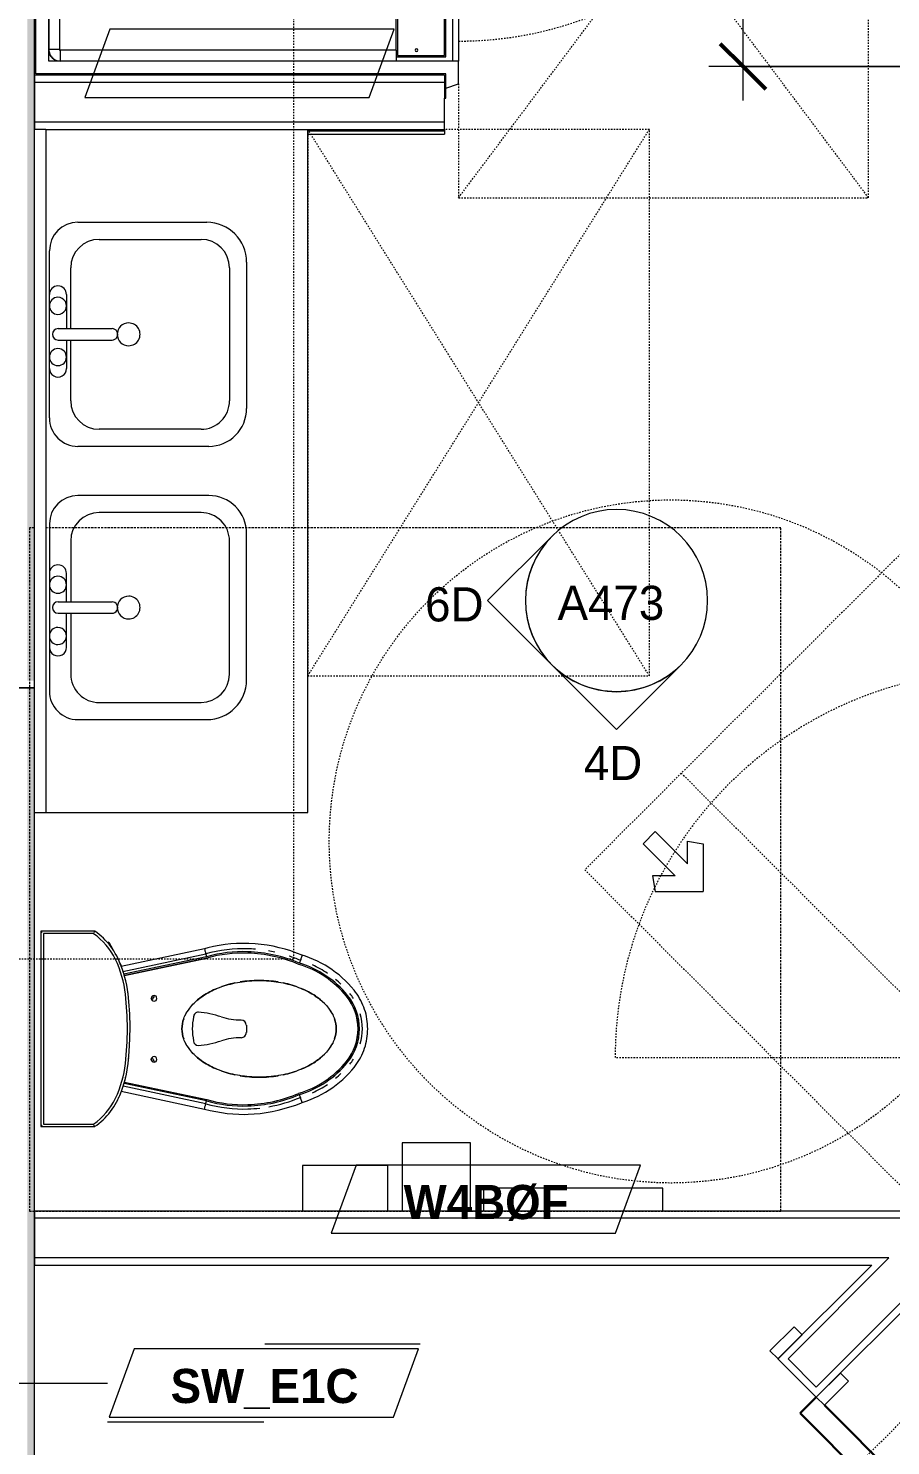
# Model space of a CAD drawing. Header units: inches. Extents: x -4010 to -1814, y 9846 to 12241.
# Drawn here: x -2518.9 to -2443.2, y 11768.5 to 11893 of the extents above; entities that cross this region are included whole.
import ezdxf

# ---------------------------------------------------------------- set-up
doc = ezdxf.new("R2010")
doc.units = ezdxf.units.IN
doc.header["$MEASUREMENT"] = 0
for name, pattern in [('Aligning Line 1_8_', [0.25, 0.125, -0.125]), ('Dash', [0.25, 0.125, -0.125]), ('Hidden', [0.28125, 0.1875, -0.09375])]:
    doc.linetypes.add(name, pattern=pattern)
for name, color, linetype, lineweight in [('0-1', 7, 'Continuous', 5), ('A-ANNO-DIMS', 211, 'Continuous', 9), ('A-ANNO-DIMS-32', 211, 'Continuous', 9), ('A-DOOR-3', 31, 'Continuous', 9), ('A-DOOR-4', 31, 'Continuous', 30), ('A-GENM', 5, 'Continuous', 9), ('A-GENM-HDLN', 13, 'Dash', 9), ('A-WALL', 113, 'Continuous', 18), ('A-WALL-3', 113, 'Continuous', 9), ('A-WALL-IDEN', 211, 'Continuous', 9), ('G-ANNO-SYMB-1', 147, 'Aligning Line 1_8_', 9), ('G-ANNO-SYMB-3', 111, 'Continuous', 9), ('I-WALL-2', 241, 'Continuous', 5), ('I-WALL-3', 7, 'Continuous', 9), ('P-SANR-FIXT', 6, 'Continuous', 9), ('P-SANR-FIXT-3', 6, 'Hidden', 9), ('P-SANR-FIXT-HDLN', 131, 'Dash', 9), ('Q-CASE', 31, 'Continuous', 9), ('Q-SPCQ', 91, 'Continuous', 9)]:
    doc.layers.add(name, color=color, linetype=linetype, lineweight=lineweight)
doc.styles.add('Century Gothic', font='ufonts.com_century-gothic.ttf', dxfattribs={"height": 3})
doc.styles.add('Century Gothic_B_1', font='GOTHICB.TTF', dxfattribs={"height": 3})
doc.dimstyles.new('OD_1__HACK_2', dxfattribs={"dimscale": 12, "dimtxt": 3.132505, "dimasz": 0.333333, "dimexe": 0.25, "dimexo": 0.166667, "dimgap": 0.041667, "dimtad": 1, "dimdec": 4, "dimrnd": 0.0625, "dimzin": 3, "dimdsep": 46, "dimlunit": 4, "dimtxsty": 'Century Gothic', "dimblk1": 'OBLIQUE', "dimblk2": 'OBLIQUE', "dimsah": 1, "dimcen": 0.09, "dimdle": 0.25, "dimazin": 0, "dimtfac": 1, "dimtdec": 4, "dimtix": 1, "dimtmove": 0, "dimatfit": 3, "dimfxl": 1, "dimtvp": 1, "dimtfill": 1, "dimfrac": 2, "dimtolj": 1, "dimtzin": 0, "dimarcsym": 2})

# ---------------------------------------------------------------- blocks, each defined once
blk = doc.blocks.new('CTR - 1st Phase - Common Walls_rvt-1-UNIT PLANS - 1ST FLOOR')
at = {"layer": 'I-WALL-2'}
blk.add_hatch(color=256, dxfattribs=at).paths.add_polyline_path([(-2519, 11725.36), (-2518.37, 11725.36), (-2518.37, 11835.07), (-2519, 11835.07), (-2519, 11726.32)], flags=0)
at = {"layer": 'I-WALL-3'}
for p, q in [((-2518.37, 11835.07), (-2527.25, 11835.07)), ((-2518.37, 11725.36), (-2518.37, 11835.07))]:
    blk.add_line(p, q, dxfattribs=at)
blk = doc.blocks.new('CTR - 1st Phase -Stairs _ Elevators_rvt-1-UNIT PLANS - 1ST FLOOR')
at = {"layer": 'I-WALL-2'}
blk.add_hatch(color=256, dxfattribs=at).paths.add_polyline_path([(-2519, 11835.69), (-2518.37, 11835.69), (-2518.37, 12081.69), (-2519, 12081.69), (-2519, 11836.31)], flags=0)
at = {"layer": 'G-ANNO-SYMB-1'}
for p, q in [((-2495.61, 12126.9), (-2495.61, 11811.24)), ((-2495.61, 11811.24), (-2733.74, 11811.24))]:
    blk.add_line(p, q, dxfattribs=at)
at = {"layer": 'I-WALL-3'}
for p, q in [((-2518.37, 11844.56), (-2518.37, 11888.86)), ((-2518.37, 11835.69), (-2518.37, 11844.56)), ((-2518.37, 11835.06), (-2518.37, 11835.69)), ((-2632.75, 11835.06), (-2518.37, 11835.06))]:
    blk.add_line(p, q, dxfattribs=at)
blk = doc.blocks.new('ADA Clearances - 5ft Circle-3255450-UNIT PLANS - 1ST FLOOR')
at = {"layer": 'A-GENM-HDLN'}
blk.add_circle((0, 0), 30, dxfattribs=at)
blk = doc.blocks.new('Plbg-Toilet Wall Mount FV-UH - TYPE A-3233895-UNIT PLANS - 1ST FLOOR')
at = {"layer": 'P-SANR-FIXT'}
for p, q in [((8.59, -1), (-8.59, -1)), ((-8.59, -1), (-8.59, -5.72)), ((8.59, -1), (-8.59, -1)), ((-8.59, -1), (-8.59, -5.72)), ((8.36, -1.24), (-8.36, -1.24)), ((-8.36, -1.24), (-8.36, -5.65)), ((-8.36, -1.24), (-8.36, -5.65)), ((8.36, -1.24), (-8.36, -1.24)), ((8.36, -5.65), (8.36, -1.24)), ((8.36, -5.65), (8.36, -1.24)), ((8.59, -5.72), (8.59, -1)), ((8.59, -5.72), (8.59, -1)), ((7.6, -6.98), (6.97, -7.32)), ((7.6, -6.98), (7.55, -6.89)), ((-5.48, -8.07), (-7.04, -15.38)), ((-6.58, -15.49), (-5.03, -8.23)), ((-6.33, -15.56), (-4.79, -8.32)), ((-4.68, -8.35), (-6.21, -15.58)), ((-4.68, -8.35), (-6.21, -15.58)), ((6.21, -15.58), (4.68, -8.35)), ((4.68, -8.35), (6.21, -15.58)), ((6.33, -15.56), (4.79, -8.31)), ((5.03, -8.22), (6.58, -15.49)), ((7.04, -15.38), (5.48, -8.07)), ((5.56, -8.04), (5.57, -8.06)), ((5.84, -7.92), (5.57, -8.06)), ((0, -19.06), (-0.31, -19.06)), ((0.31, -19.06), (0, -19.06))]:
    blk.add_line(p, q, dxfattribs=at)
at = {"layer": 'P-SANR-FIXT', "flags": 128}
for points in [[(-8.59, -5.72), (-8.45, -5.92), (-8.3, -6.11), (-8.15, -6.3), (-7.98, -6.48), (-7.81, -6.65), (-7.63, -6.82), (-7.45, -6.98), (-7.26, -7.13), (-7.06, -7.27), (-6.86, -7.41), (-6.65, -7.53), (-6.44, -7.65), (-6.23, -7.76), (-6.2, -7.78)], [(6.2, -7.78), (6.42, -7.67), (6.63, -7.55), (6.84, -7.42), (7.04, -7.29), (7.24, -7.15), (7.43, -7), (7.61, -6.84), (7.79, -6.67), (7.96, -6.5), (8.13, -6.32), (8.28, -6.14), (8.43, -5.95), (8.58, -5.75), (8.59, -5.72)], [(-6.2, -7.78), (-5.84, -7.94), (-5.48, -8.09), (-5.11, -8.22), (-4.74, -8.34), (-4.36, -8.44), (-3.98, -8.53), (-3.59, -8.6), (-3.21, -8.66), (-3.07, -8.67)], [(-3.07, -8.67), (-1.98, -8.77), (-0.89, -8.83), (0.2, -8.85), (1.3, -8.82), (2.39, -8.74), (3.07, -8.67)], [(3.07, -8.67), (3.46, -8.62), (3.85, -8.55), (4.23, -8.47), (4.61, -8.37), (4.99, -8.26), (5.36, -8.13), (5.72, -7.99), (6.08, -7.83), (6.2, -7.78)], [(-7.04, -15.38), (-7.16, -15.87), (-7.27, -16.37), (-7.36, -16.87), (-7.43, -17.38), (-7.47, -17.88), (-7.5, -18.39), (-7.51, -18.9), (-7.5, -19.22)], [(7.5, -19.22), (7.51, -18.71), (7.49, -18.2), (7.46, -17.69), (7.4, -17.19), (7.33, -16.68), (7.23, -16.18), (7.12, -15.69), (7.04, -15.38)], [(-7.5, -19.22), (-7.47, -19.75), (-7.42, -20.28), (-7.35, -20.81), (-7.26, -21.34), (-7.15, -21.86), (-7.01, -22.38), (-6.86, -22.89), (-6.69, -23.4), (-6.49, -23.9), (-6.46, -23.97)], [(6.46, -23.97), (6.66, -23.47), (6.84, -22.97), (6.99, -22.46), (7.13, -21.94), (7.25, -21.42), (7.34, -20.89), (7.41, -20.36), (7.47, -19.83), (7.5, -19.29), (7.5, -19.22)], [(-6.46, -23.97), (-6.34, -24.32), (-6.21, -24.68), (-6.07, -25.02), (-5.91, -25.36), (-5.74, -25.7), (-5.55, -26.02), (-5.35, -26.34), (-5.14, -26.65), (-4.92, -26.95), (-4.68, -27.25), (-4.44, -27.53), (-4.18, -27.8), (-3.91, -28.07), (-3.63, -28.32), (-3.39, -28.52)], [(3.39, -28.52), (3.68, -28.27), (3.96, -28.02), (4.22, -27.76), (4.48, -27.48), (4.73, -27.2), (4.96, -26.9), (5.18, -26.6), (5.39, -26.29), (5.58, -25.97), (5.77, -25.64), (5.94, -25.3), (6.09, -24.96), (6.24, -24.61), (6.37, -24.26), (6.46, -23.97)], [(-3.39, -28.52), (-3.22, -28.65), (-3.05, -28.77), (-2.87, -28.89), (-2.68, -29), (-2.49, -29.11), (-2.3, -29.2), (-2.1, -29.29), (-1.9, -29.37), (-1.7, -29.44), (-1.49, -29.51), (-1.29, -29.56), (-1.08, -29.61), (-0.86, -29.65), (-0.65, -29.68), (-0.44, -29.7), (-0.22, -29.71), (-0.01, -29.72), (0.21, -29.71), (0.43, -29.7), (0.64, -29.68), (0.85, -29.65), (1.07, -29.61), (1.28, -29.57), (1.48, -29.51), (1.69, -29.45), (1.89, -29.37), (2.09, -29.29), (2.29, -29.21), (2.48, -29.11), (2.67, -29.01), (2.86, -28.9), (3.04, -28.78), (3.22, -28.65), (3.39, -28.52), (3.39, -28.52)]]:
    blk.add_lwpolyline(points, dxfattribs=at)
at = {"layer": 'P-SANR-FIXT'}
for centre, radius, start, end in [((-3.58, -2.29), 6.08, 214.3684, 214.8548), ((-3.58, -2.29), 5.84, 215.076, 244.4469), ((-3.58, -2.29), 5.84, 215.076, 244.4469), ((3.58, -2.29), 5.84, 295.5531, 324.924), ((3.58, -2.29), 5.84, 295.5531, 324.924), ((3.58, -2.29), 6.08, 325.143, 325.6316), ((-3.58, -2.29), 6.08, 243.7331, 244.4469), ((-1.97, 1.06), 9.79, 244.4469, 245.7286), ((-1.97, 1.06), 9.56, 244.4469, 263.5531), ((-1.97, 1.06), 9.56, 244.4469, 263.5531), ((-1.97, 1.06), 9.79, 254, 256.4889), ((-1.97, 1.06), 9.79, 262.2714, 263.5531), ((0, 18.53), 27.38, 263.5531, 264.6307), ((0, 18.53), 27.14, 263.5531, 276.4469), ((0, 18.53), 27.14, 263.5531, 276.4469), ((0, 18.53), 27.38, 275.6302, 276.4469), ((1.97, 1.06), 9.56, 276.4469, 295.5531), ((1.97, 1.06), 9.56, 276.4469, 295.5531), ((1.97, 1.06), 9.79, 276.4469, 277.7286), ((1.97, 1.06), 9.79, 286, 288.4889), ((1.97, 1.06), 9.79, 294.2714, 295.5531), ((3.58, -2.29), 6.08, 295.5531, 296.2669), ((-2.68, -10.95), 0.25, 90, 180), ((-2.68, -10.95), 0.25, 180, 270), ((-2.68, -10.95), 0.25, 0, 90), ((-2.68, -10.95), 0.25, 270, 0), ((2.68, -10.95), 0.25, 90, 180), ((2.68, -10.95), 0.25, 180, 270), ((2.68, -10.95), 0.25, 0, 90), ((2.68, -10.95), 0.25, 270, 360), ((-1.05, -14.85), 0.422, 90, 180), ((8.31, -13.82), 9.84, 186, 198), ((0, -19.08), 4.77, 77.2614, 102.7386), ((1.05, -14.85), 0.422, 0, 90), ((-8.31, -13.82), 9.84, 342, 354), ((5.21, -18.81), 12.25, 164.3129, 181.8562), ((5.21, -18.81), 11.99, 164.2737, 181.8562), ((5.21, -18.81), 11.87, 164.2552, 181.8562), ((5.21, -18.81), 11.87, 164.2552, 181.8562), ((-5.21, -18.81), 11.87, 358.1438, 15.7448), ((-5.21, -18.81), 11.87, 358.1438, 15.7448), ((-5.21, -18.81), 11.99, 358.1438, 15.7263), ((-5.21, -18.81), 12.25, 358.1438, 15.6871), ((-6.37, -18.59), 5.59, 0, 18), ((6.37, -18.59), 5.59, 162, 180), ((-0.31, -18.59), 0.466, 180, 270), ((0.31, -18.59), 0.466, 270, 360), ((5.86, -18.78), 12.9, 181.8562, 186.5355), ((5.86, -18.78), 12.64, 181.8562, 202.9795), ((5.86, -18.78), 12.52, 181.8562, 203.0089), ((5.86, -18.78), 12.52, 181.8562, 203.0089), ((-5.86, -18.78), 12.52, 336.9911, 358.1438), ((-5.86, -18.78), 12.52, 336.9911, 358.1438), ((-5.86, -18.78), 12.64, 337.0205, 358.1438), ((-5.86, -18.78), 12.9, 355.2339, 358.1438), ((5.86, -18.78), 12.9, 190.0137, 202.9179), ((-5.86, -18.78), 12.9, 347.6129, 350.1098), ((-5.86, -18.78), 12.9, 337.0821, 341.7614), ((2.52, -21.22), 8.66, 196.7656, 230.983), ((2.52, -21.22), 8.54, 196.7225, 230.983), ((2.52, -21.22), 8.54, 196.7225, 230.983), ((2.52, -21.22), 8.91, 204.1079, 213.919), ((-2.52, -21.22), 8.54, 309.017, 343.2775), ((-2.52, -21.22), 8.54, 309.017, 343.2775), ((-2.52, -21.22), 8.66, 309.017, 343.2344), ((-2.52, -21.22), 8.91, 326.081, 335.8921), ((2.52, -21.22), 8.91, 219.607, 223.6406), ((-2.52, -21.22), 8.91, 316.3594, 320.393), ((0, -24.33), 4.92, 230.983, 237.1189), ((0, -24.33), 4.66, 230.983, 309.017), ((0.02, -24.31), 4.57, 230.983, 269.8068), ((0, -24.33), 4.54, 230.983, 309.017), ((-0.02, -24.31), 4.57, 270.1932, 309.017), ((0, -24.33), 4.92, 302.8811, 309.017), ((0, -24.33), 4.92, 254.3932, 285.6068)]:
    blk.add_arc(centre, radius, start, end, dxfattribs=at)
for points, knots in [([(-8.59, -1), (-8.59, -1), (-8.59, -1), (-8.58, -1.01), (-8.58, -1.02), (-8.57, -1.02), (-8.56, -1.03), (-8.56, -1.04), (-8.55, -1.05), (-8.54, -1.06), (-8.53, -1.07), (-8.52, -1.08), (-8.5, -1.09), (-8.48, -1.11), (-8.47, -1.12)], [0, 0, 0, 0, 0.166667, 0.25, 0.333333, 0.416667, 0.458333, 0.5, 0.583333, 0.666667, 0.708333, 0.75, 0.833333, 1, 1, 1, 1]), ([(8.47, -1.12), (8.48, -1.11), (8.5, -1.09), (8.52, -1.07), (8.53, -1.06), (8.54, -1.05), (8.55, -1.05), (8.56, -1.04), (8.56, -1.03), (8.57, -1.02), (8.58, -1.02), (8.58, -1.01), (8.59, -1), (8.59, -1), (8.59, -1)], [-1, -1, -1, -1, -0.833333, -0.75, -0.666667, -0.625, -0.583333, -0.5, -0.458333, -0.416667, -0.333333, -0.25, -0.166667, 0, 0, 0, 0]), ([(-8.59, -5.72), (-8.59, -5.72), (-8.59, -5.72), (-8.57, -5.72), (-8.55, -5.71), (-8.53, -5.71), (-8.52, -5.7), (-8.5, -5.7), (-8.49, -5.69), (-8.47, -5.69)], [0, 0, 0, 0, 0.285714, 0.428571, 0.571429, 0.678571, 0.732143, 0.785714, 1, 1, 1, 1]), ([(8.59, -5.72), (8.59, -5.72), (8.59, -5.72), (8.57, -5.72), (8.55, -5.71), (8.52, -5.7), (8.5, -5.7), (8.48, -5.69), (8.47, -5.69)], [-1, -1, -1, -1, -0.857143, -0.571429, -0.428571, -0.285714, -0.142857, 0, 0, 0, 0]), ([(-2.07, -14.29), (-2.28, -14.48), (-2.78, -15.02), (-3.26, -15.82), (-3.51, -16.39), (-3.55, -16.5)], [-2.5925993, -2.5925993, -2.5925993, -2.5925993, -2.4166097, -2.1749488, -2.1212008, -2.1212008, -2.1212008, -2.1212008]), ([(3.55, -16.5), (3.51, -16.39), (3.26, -15.82), (2.78, -15.02), (2.28, -14.48), (2.07, -14.29)], [-4.1619845, -4.1619845, -4.1619845, -4.1619845, -4.1082365, -3.8665756, -3.690586, -3.690586, -3.690586, -3.690586]), ([(-6.58, -15.49), (-6.57, -15.5), (-6.54, -15.5), (-6.49, -15.52), (-6.44, -15.53), (-6.39, -15.54), (-6.35, -15.55), (-6.33, -15.56)], [0, 0, 0, 0, 0.333333, 0.5, 0.666667, 0.833333, 1, 1, 1, 1]), ([(6.58, -15.49), (6.57, -15.5), (6.54, -15.5), (6.49, -15.52), (6.44, -15.53), (6.39, -15.54), (6.35, -15.55), (6.33, -15.56)], [-1, -1, -1, -1, -0.666667, -0.5, -0.333333, -0.166667, 0, 0, 0, 0]), ([(-3.71, -16.92), (-3.8, -17.16), (-3.91, -17.53), (-4, -17.92), (-4.03, -18.05)], [-2.0511799, -2.0511799, -2.0511799, -2.0511799, -1.9332878, -1.8767298, -1.8767298, -1.8767298, -1.8767298]), ([(4.03, -18.05), (4, -17.92), (3.91, -17.53), (3.8, -17.16), (3.71, -16.92)], [-4.4064555, -4.4064555, -4.4064555, -4.4064555, -4.3498975, -4.2320054, -4.2320054, -4.2320054, -4.2320054]), ([(-4.12, -18.53), (-4.16, -18.79), (-4.26, -19.62), (-4.26, -20.74), (-4.16, -21.57), (-4.12, -21.84)], [-1.8063853, -1.8063853, -1.8063853, -1.8063853, -1.6916268, -1.4499658, -1.3352074, -1.3352074, -1.3352074, -1.3352074]), ([(4.12, -21.84), (4.16, -21.57), (4.26, -20.74), (4.26, -19.62), (4.16, -18.79), (4.12, -18.53)], [-4.9479779, -4.9479779, -4.9479779, -4.9479779, -4.8332195, -4.5915585, -4.4768, -4.4768, -4.4768, -4.4768]), ([(-4.03, -22.32), (-4, -22.44), (-3.91, -22.83), (-3.8, -23.2), (-3.71, -23.44)], [-1.2648629, -1.2648629, -1.2648629, -1.2648629, -1.2083049, -1.0904127, -1.0904127, -1.0904127, -1.0904127]), ([(3.71, -23.44), (3.8, -23.2), (3.91, -22.83), (4, -22.44), (4.03, -22.32)], [-5.1927726, -5.1927726, -5.1927726, -5.1927726, -5.0748804, -5.0183224, -5.0183224, -5.0183224, -5.0183224]), ([(-6.01, -23.81), (-6.01, -23.8), (-5.98, -23.79), (-5.9, -23.77), (-5.83, -23.74), (-5.79, -23.73), (-5.77, -23.72)], [-1, -1, -1, -1, -0.666667, -0.333333, -0.166667, 0, 0, 0, 0]), ([(-3.55, -23.87), (-3.51, -23.97), (-3.26, -24.54), (-2.78, -25.34), (-2.28, -25.88), (-2.07, -26.07)], [-1.0203919, -1.0203919, -1.0203919, -1.0203919, -0.9666439, -0.7249829, -0.5489933, -0.5489933, -0.5489933, -0.5489933]), ([(2.07, -26.07), (2.28, -25.88), (2.78, -25.34), (3.26, -24.54), (3.51, -23.97), (3.55, -23.87)], [-5.734192, -5.734192, -5.734192, -5.734192, -5.5582024, -5.3165414, -5.2627935, -5.2627935, -5.2627935, -5.2627935]), ([(6.01, -23.81), (6.01, -23.8), (5.98, -23.79), (5.9, -23.77), (5.83, -23.74), (5.79, -23.73), (5.77, -23.72)], [-1, -1, -1, -1, -0.666667, -0.333333, -0.166667, 0, 0, 0, 0])]:
    blk.add_open_spline(points, degree=3, knots=knots, dxfattribs=at)
for points in [[(-2.51, -10.75), (-2.65, -10.83), (-2.79, -10.9), (-2.92, -10.99)], [(-2.91, -10.83), (-2.82, -10.78), (-2.73, -10.73), (-2.63, -10.67)], [(2.92, -10.99), (2.79, -10.9), (2.65, -10.83), (2.51, -10.75)], [(2.91, -10.83), (2.82, -10.78), (2.73, -10.73), (2.63, -10.67)], [(0, -26.96), (-0.3, -26.96), (-0.91, -26.85), (-1.83, -26.34), (-2.71, -25.45), (-3.45, -24.22), (-3.98, -22.72), (-4.26, -21.05), (-4.26, -19.32), (-3.98, -17.64), (-3.45, -16.14), (-2.71, -14.91), (-1.83, -14.02), (-0.91, -13.51), (-0.3, -13.4), (0, -13.4)], [(-1.15, -13.67), (-1.37, -13.77), (-1.59, -13.9), (-1.81, -14.07)], [(0, -13.4), (-0.29, -13.4), (-0.59, -13.45), (-0.89, -13.56)], [(0.89, -13.56), (0.59, -13.45), (0.29, -13.4), (0, -13.4)], [(0, -13.4), (0.3, -13.4), (0.91, -13.51), (1.83, -14.02), (2.71, -14.91), (3.45, -16.14), (3.98, -17.64), (4.26, -19.32), (4.26, -21.05), (3.98, -22.72), (3.45, -24.22), (2.71, -25.45), (1.83, -26.34), (0.91, -26.85), (0.3, -26.96), (0, -26.96)], [(1.81, -14.07), (1.59, -13.9), (1.37, -13.77), (1.15, -13.67)], [(-7.04, -15.38), (-7.04, -15.38), (-7.04, -15.38), (-7.03, -15.38)], [(-7.03, -15.38), (-6.99, -15.39), (-6.87, -15.42), (-6.68, -15.47), (-6.58, -15.49)], [(7.03, -15.38), (6.99, -15.39), (6.87, -15.42), (6.68, -15.47), (6.58, -15.49)], [(7.04, -15.38), (7.04, -15.38), (7.04, -15.38), (7.03, -15.38)], [(-6.46, -23.97), (-6.42, -23.95), (-6.3, -23.91), (-6.12, -23.84), (-6.01, -23.81)], [(-6.46, -23.97), (-6.46, -23.97), (-6.46, -23.97), (-6.46, -23.97)], [(6.46, -23.97), (6.42, -23.95), (6.3, -23.91), (6.12, -23.84), (6.01, -23.81)], [(6.46, -23.97), (6.46, -23.97), (6.46, -23.97), (6.46, -23.97)], [(-1.81, -26.29), (-1.59, -26.46), (-1.37, -26.59), (-1.15, -26.7)], [(-0.89, -26.8), (-0.59, -26.91), (-0.29, -26.96), (0, -26.96)], [(0, -26.96), (0.29, -26.96), (0.59, -26.91), (0.89, -26.8)], [(1.15, -26.7), (1.37, -26.59), (1.59, -26.46), (1.81, -26.29)]]:
    blk.add_open_spline(points, degree=3, dxfattribs=at)
at = {"layer": 'P-SANR-FIXT-3'}
for p, q in [((-0.02, 0), (-16, 0)), ((-16, 0), (-16, -66)), ((44, 0), (-0.02, 0)), ((44, -0.45), (44, 0)), ((44, -66), (44, -1.45)), ((-16, -66), (44, -66))]:
    blk.add_line(p, q, dxfattribs=at)
blk = doc.blocks.new('Seqm-Toilet Paper Disp-UH-3D - Seqm-Toilet Paper Disp-UH-3D-2269744-UNIT PLANS - 1ST FLOOR')
at = {"layer": 'Q-SPCQ'}
for p, q in [((3, 6), (-3, 6)), ((-3, 6), (-3, 0)), ((3, 0), (3, 6))]:
    blk.add_line(p, q, dxfattribs=at)
blk = doc.blocks.new('Seqm-Sanitary Napkin Disp-UH-3D - Seqm-Sanitary Napkin Disp-UH-3D-2269745-UNIT PLANS - 1ST FLOOR')
at = {"layer": 'Q-SPCQ'}
for p, q in [((3.75, 4), (-3.75, 4)), ((-3.75, 4), (-3.75, 0)), ((3.75, 0), (3.75, 4))]:
    blk.add_line(p, q, dxfattribs=at)
blk = doc.blocks.new('Seqm-Seat Cover Disp-UH-3D - Seqm-Seat Cover Disp-UH-3D-2269746-UNIT PLANS - 1ST FLOOR')
at = {"layer": 'Q-SPCQ'}
for p, q in [((7.875, 2), (-7.875, 2)), ((-7.875, 2), (-7.875, 0)), ((7.875, 0), (7.875, 2))]:
    blk.add_line(p, q, dxfattribs=at)
blk = doc.blocks.new('ADA Clearances - 36_x48_-3609139-UNIT PLANS - 1ST FLOOR')
at = {"layer": 'A-GENM-HDLN'}
for p, q in [((18, -24), (-18, 24)), ((-18, -24), (18, 24)), ((18, 24), (-18, 24)), ((18, -24), (18, 24)), ((-18, -14), (-18, -24)), ((-18, -24), (18, -24))]:
    blk.add_line(p, q, dxfattribs=at)
blk = doc.blocks.new('SWING - DOUBLE - FLUSH - 4-0 x 6-8 - DUMMY-V149-UNIT PLANS - 1ST FLOOR')
at = {"layer": 'A-DOOR-3'}
for p, q in [((-24, 3.38), (-27, 3.38)), ((-27, 3.38), (-27, 2.38)), ((-24, 2.38), (-24, 3.38)), ((27, 3.38), (24, 3.38)), ((24, 3.38), (24, 2.38)), ((27, 2.38), (27, 3.38)), ((-27, 2.38), (-24, 2.38)), ((24, 2.38), (27, 2.38)), ((-24, -2.37), (-27, -2.37)), ((-27, -2.37), (-27, -3.37)), ((-24, -3.37), (-24, -2.37)), ((27, -2.37), (24, -2.37)), ((24, -2.37), (24, -3.37)), ((27, -3.37), (27, -2.37)), ((-27, -3.37), (-24, -3.37)), ((24, -3.37), (27, -3.37))]:
    blk.add_line(p, q, dxfattribs=at)
for centre, start, end in [((-24, 2.38), 20.9137, 90), ((24, 2.38), 90, 159.0863), ((-24, 2.38), 360, 16.4675), ((24, 2.38), 163.5325, 180)]:
    blk.add_arc(centre, 24, start, end, dxfattribs=at)
at = {"layer": 'A-DOOR-4'}
for p, q in [((-24, 3.38), (-24, 26.38)), ((-24, 26.38), (-22, 26.38)), ((-22, 26.38), (-22, 2.38)), ((24, 26.38), (22, 26.38)), ((22, 26.38), (22, 10.92)), ((24, 10.92), (24, 26.38)), ((22, 9.17), (22, 2.38)), ((24, 3.38), (24, 9.17)), ((-22, 2.38), (-24, 2.38)), ((22, 2.38), (24, 2.38))]:
    blk.add_line(p, q, dxfattribs=at)
blk = doc.blocks.new('M_Sink Vanity-Square - 500 x 440mm-1372835-UNIT PLANS - 1ST FLOOR')
at = {"layer": 'P-SANR-FIXT'}
for p, q in [((-5.72, 10.23), (7.14, 10.23)), ((-5.22, 8.73), (6.46, 8.73)), ((-9.22, -4.59), (-9.22, 6.73)), ((-7.72, -2.72), (-7.72, 6.23)), ((8.96, 6.23), (8.96, -2.72)), ((10.46, 6.91), (10.46, -4.59)), ((0.12, -6.33), (0.12, -1.59)), ((1.12, -6.33), (1.12, -1.59)), ((0.12, -5.22), (-5.22, -5.22)), ((-2.88, -5.59), (0.12, -5.59)), ((6.46, -5.22), (1.12, -5.22)), ((1.12, -5.59), (3.62, -5.59)), ((7.96, -7.09), (-6.72, -7.09)), ((3.62, -7.09), (-2.88, -7.09))]:
    blk.add_line(p, q, dxfattribs=at)
for centre, radius, start, end in [((-5.72, 6.73), 3.5, 90, 180), ((7.14, 6.91), 3.32, 360, 90), ((-5.22, 6.23), 2.5, 90, 180), ((6.46, 6.23), 2.5, 360, 90), ((0.62, -0.13), 1, 360, 180), ((0.62, -0.13), 1, 180, 0), ((0.62, -1.59), 0.5, 360, 180), ((-5.22, -2.72), 2.5, 180, 270), ((6.46, -2.72), 2.5, 270, 360), ((-6.72, -4.59), 2.5, 180, 270), ((7.96, -4.59), 2.5, 270, 0), ((-2.88, -6.34), 0.75, 90, 270), ((-1.88, -6.34), 0.75, 360, 180), ((2.62, -6.34), 0.75, 0, 180), ((3.62, -6.34), 0.75, 270, 90), ((-1.88, -6.34), 0.75, 180, 0), ((0.62, -6.33), 0.5, 180, 0), ((2.62, -6.34), 0.75, 180, 0)]:
    blk.add_arc(centre, radius, start, end, dxfattribs=at)
blk = doc.blocks.new('Bath Vanity - Bath Vanity 60_-V150-UNIT PLANS - 1ST FLOOR')
at = {"layer": 'Q-CASE'}
for p, q in [((30.74, 24), (-29.26, 24)), ((30.74, 1), (30.74, 24))]:
    blk.add_line(p, q, dxfattribs=at)
blk = doc.blocks.new('ADA Clearances - 30_x48_-V151-UNIT PLANS - 1ST FLOOR')
at = {"layer": 'A-GENM-HDLN'}
for p, q in [((15, -24), (-15, 24)), ((-15, -24), (15, 24)), ((-15, 24), (-15, -24)), ((15, 24), (-3, 24)), ((15, -24), (15, 24)), ((-15, -24), (15, -24))]:
    blk.add_line(p, q, dxfattribs=at)
blk = doc.blocks.new('BATHROOM MIRROR - BATHROOM MIRROR  60_-3802719-UNIT PLANS - 1ST FLOOR')
at = {"layer": 'Q-CASE'}
for p, q in [((-29.26, -23), (30.74, -23)), ((-29.26, -23), (-29.26, -24)), ((30.74, -24), (30.74, -23)), ((30.74, -24), (-29.26, -24))]:
    blk.add_line(p, q, dxfattribs=at)
blk = doc.blocks.new('Basic Wall _ temp - ___-3898247-UNIT PLANS - 1ST FLOOR')
at = {"layer": 'A-WALL-3'}
for p, q in [((-2494.37, 11883.99), (-2482.37, 11883.99)), ((-2482.37, 11884.11), (-2482.37, 11884.07)), ((-2482.37, 11884.07), (-2482.37, 11883.99)), ((-2482.37, 11883.99), (-2482.37, 11883.7)), ((-2494.37, 11883.7), (-2482.37, 11883.7))]:
    blk.add_line(p, q, dxfattribs=at)
blk = doc.blocks.new('4LBS24238A75FTB_V2 - 4LBS24238A75FTB_V2-V86-UNIT PLANS - 1ST FLOOR')
at = {"layer": 'P-SANR-FIXT'}
for p, q in [((0, -0.5), (38.5, -0.5)), ((0, -36.5), (0, -0.5)), ((0.12, -36.62), (0.12, -0.63)), ((0.12, -0.63), (38.38, -0.63)), ((38.38, -0.63), (38.38, -36.62)), ((38.5, -0.5), (38.5, -36.5)), ((1.25, -37.75), (1.25, -1.75)), ((1.25, -1.75), (37.25, -1.75)), ((1.3, -2.43), (1.28, -2.51)), ((1.38, -2.26), (1.37, -2.28)), ((1.42, -2.2), (1.4, -2.23)), ((1.58, -2.01), (1.51, -2.08)), ((1.73, -1.9), (1.7, -1.92)), ((2.01, -1.78), (1.93, -1.8)), ((2.25, -1.77), (2.25, -1.75)), ((36.25, -1.77), (2.25, -1.77)), ((36.25, -1.77), (36.25, -1.75)), ((36.57, -1.8), (36.49, -1.78)), ((36.8, -1.92), (36.77, -1.9)), ((36.99, -2.08), (36.92, -2.01)), ((37.1, -2.23), (37.08, -2.2)), ((37.13, -2.28), (37.12, -2.26)), ((37.22, -2.51), (37.2, -2.43)), ((37.25, -1.75), (37.25, -17.52)), ((2.2, -32.27), (2.2, -2.75)), ((36.25, -2.7), (2.25, -2.7)), ((36.3, -18.11), (36.3, -2.75)), ((36.3, -32.27), (36.3, -18.89)), ((37.25, -19.48), (37.25, -37.75)), ((1.62, -32.27), (1.62, -36.62)), ((2.2, -32.27), (36.3, -32.27)), ((36.88, -36.62), (36.88, -32.27)), ((36.75, -32.38), (1.75, -32.38)), ((1.75, -32.38), (1.75, -36.5)), ((36.75, -36.5), (36.75, -32.38)), ((0, -36.5), (-2.02, -36.5)), ((-2.02, -36.5), (-2.02, -36.62)), ((-2.02, -36.62), (0.12, -36.62)), ((-1.13, -36.62), (-0.75, -37.75)), ((1.25, -37.25), (37.25, -37.25)), ((1.25, -37.75), (1.25, -37.25)), ((1.62, -36.62), (36.88, -36.62)), ((1.75, -36.5), (36.75, -36.5)), ((37.25, -37.25), (37.25, -37.75)), ((38.38, -36.62), (40.52, -36.62)), ((40.52, -36.5), (38.5, -36.5)), ((39.25, -37.75), (39.63, -36.62)), ((40.52, -36.62), (40.52, -36.5)), ((-0.75, -37.75), (1.25, -37.75)), ((37.25, -37.75), (1.25, -37.75)), ((37.25, -37.75), (39.25, -37.75))]:
    blk.add_line(p, q, dxfattribs=at)
for centre, radius, start, end in [((2.25, -2.75), 1, 90, 180), ((36.25, -2.75), 1, 0, 90), ((2.2, -34.06), 0.125, 0, 180), ((2.2, -34.06), 0.125, 180, 0), ((36.3, -34.06), 0.125, 0, 180), ((36.3, -34.06), 0.125, 180, 0)]:
    blk.add_arc(centre, radius, start, end, dxfattribs=at)
for centre, start_param, end_param in [((2.2, -32.28), 1.570796, 3.141593), ((36.3, -32.28), 0, 1.570796)]:
    blk.add_ellipse(centre, major_axis=(0.95, 0), ratio=0.019505, start_param=start_param, end_param=end_param, dxfattribs=at)
for points, knots in [([(2.25, -1.77), (2.18, -1.77), (2.05, -1.78), (1.8, -1.86), (1.52, -2.04), (1.34, -2.32), (1.26, -2.57), (1.25, -2.7), (1.25, -2.77)], [0, 0, 0, 0, 0.125, 0.25, 0.5, 0.75, 0.875, 1, 1, 1, 1]), ([(1.38, -2.25), (1.41, -2.21), (1.47, -2.12), (1.54, -2.04), (1.59, -2)], [-0.6665731, -0.6665731, -0.6665731, -0.6665731, -0.5714286, -0.4611793, -0.4611793, -0.4611793, -0.4611793]), ([(1.75, -1.88), (1.77, -1.87), (1.86, -1.82), (2.03, -1.77), (2.17, -1.75), (2.25, -1.75)], [-0.3333068, -0.3333068, -0.3333068, -0.3333068, -0.2857143, -0.1428571, 0, 0, 0, 0]), ([(36.25, -1.75), (36.31, -1.75), (36.42, -1.76), (36.59, -1.8), (36.7, -1.85), (36.75, -1.88)], [-1, -1, -1, -1, -0.8928571, -0.7857143, -0.6666667, -0.6666667, -0.6666667, -0.6666667]), ([(37.25, -2.77), (37.25, -2.7), (37.24, -2.57), (37.16, -2.32), (36.98, -2.04), (36.7, -1.86), (36.45, -1.78), (36.32, -1.77), (36.25, -1.77)], [0, 0, 0, 0, 0.125, 0.25, 0.5, 0.75, 0.875, 1, 1, 1, 1]), ([(36.75, -1.88), (36.79, -1.91), (36.89, -1.97), (36.97, -2.05), (37.01, -2.1)], [-0.6665731, -0.6665731, -0.6665731, -0.6665731, -0.5714286, -0.4475924, -0.4475924, -0.4475924, -0.4475924]), ([(37.12, -2.25), (37.13, -2.27), (37.16, -2.33), (37.18, -2.38), (37.19, -2.42)], [-0.3333068, -0.3333068, -0.3333068, -0.3333068, -0.2857143, -0.2174647, -0.2174647, -0.2174647, -0.2174647]), ([(2.25, -2.7), (2.24, -2.7), (2.24, -2.7), (2.23, -2.7), (2.22, -2.71), (2.22, -2.71), (2.21, -2.72), (2.21, -2.73), (2.2, -2.74), (2.2, -2.74), (2.2, -2.75), (2.2, -2.75)], [-1, -1, -1, -1, -0.833333, -0.75, -0.666667, -0.583333, -0.416667, -0.333333, -0.208333, -0.083333, 0, 0, 0, 0]), ([(36.3, -2.75), (36.3, -2.74), (36.3, -2.74), (36.3, -2.73), (36.29, -2.72), (36.29, -2.72), (36.28, -2.71), (36.27, -2.71), (36.26, -2.7), (36.26, -2.7), (36.25, -2.7), (36.25, -2.7)], [-1, -1, -1, -1, -0.833333, -0.75, -0.666667, -0.583333, -0.416667, -0.333333, -0.208333, -0.083333, 0, 0, 0, 0])]:
    blk.add_open_spline(points, degree=3, knots=knots, dxfattribs=at)
for points in [[(1.35, -2.32), (1.36, -2.3), (1.37, -2.27), (1.38, -2.25)], [(1.63, -1.97), (1.67, -1.94), (1.71, -1.91), (1.75, -1.88)], [(2.25, -2.7), (2.25, -2.62), (2.25, -2.45), (2.25, -2.22), (2.25, -2.03), (2.25, -1.88), (2.25, -1.82), (2.25, -1.8)], [(36.25, -2.7), (36.25, -2.62), (36.25, -2.45), (36.25, -2.22), (36.25, -2.03), (36.25, -1.88), (36.25, -1.82), (36.25, -1.8)], [(37.04, -2.14), (37.07, -2.18), (37.09, -2.21), (37.12, -2.25)], [(1.25, -2.75), (1.25, -2.74), (1.25, -2.72), (1.25, -2.71)], [(2.2, -2.75), (2.12, -2.75), (1.95, -2.75), (1.72, -2.75), (1.52, -2.76), (1.37, -2.76), (1.27, -2.76), (1.25, -2.77), (1.25, -2.77)], [(36.3, -2.75), (36.38, -2.75), (36.55, -2.75), (36.78, -2.75), (36.98, -2.76), (37.13, -2.76), (37.23, -2.76), (37.25, -2.77), (37.25, -2.77)], [(37.25, -2.67), (37.25, -2.7), (37.25, -2.72), (37.25, -2.75)]]:
    blk.add_open_spline(points, degree=3, dxfattribs=at)
at = {"layer": 'P-SANR-FIXT-HDLN'}
blk.add_line((35, -37.75), (35, -69.75), dxfattribs=at)
blk.add_arc((35, -37.75), 32, 180, 270, dxfattribs=at)
blk = doc.blocks.new('M_Sink Vanity-Square - 500 x 440mm-1352614-UNIT PLANS - 1ST FLOOR')
at = {"layer": 'P-SANR-FIXT'}
for p, q in [((7.96, 7.09), (-6.72, 7.09)), ((3.62, 7.09), (-2.88, 7.09)), ((0.12, 6.33), (0.12, 1.59)), ((1.12, 6.33), (1.12, 1.59)), ((0.12, 5.22), (-5.22, 5.22)), ((-2.88, 5.59), (0.12, 5.59)), ((1.12, 5.59), (3.62, 5.59)), ((6.46, 5.22), (1.12, 5.22)), ((-9.22, 4.59), (-9.22, -6.73)), ((10.46, -6.91), (10.46, 4.59)), ((-7.72, 2.72), (-7.72, -6.23)), ((8.96, -6.23), (8.96, 2.72)), ((-5.22, -8.73), (6.46, -8.73)), ((-5.72, -10.23), (7.14, -10.23))]:
    blk.add_line(p, q, dxfattribs=at)
for centre, radius, start, end in [((-6.72, 4.59), 2.5, 90, 180), ((-2.88, 6.34), 0.75, 90, 270), ((-1.88, 6.34), 0.75, 360, 180), ((-1.88, 6.34), 0.75, 180, 0), ((0.62, 6.33), 0.5, 360, 180), ((2.62, 6.34), 0.75, 360, 180), ((2.62, 6.34), 0.75, 180, 360), ((3.62, 6.34), 0.75, 270, 90), ((7.96, 4.59), 2.5, 360, 90), ((-5.22, 2.72), 2.5, 90, 180), ((6.46, 2.72), 2.5, 0, 90), ((0.62, 1.59), 0.5, 180, 0), ((0.62, 0.13), 1, 360, 180), ((0.62, 0.13), 1, 180, 0), ((-5.72, -6.73), 3.5, 180, 270), ((-5.22, -6.23), 2.5, 180, 270), ((6.46, -6.23), 2.5, 270, 0), ((7.14, -6.91), 3.32, 270, 0)]:
    blk.add_arc(centre, radius, start, end, dxfattribs=at)
blk = doc.blocks.new('OD_ADA Clearances1 - _b_ Front Approach_ Push Side - 12_-3903244-UNIT PLANS - 1ST FLOOR')
at = {"layer": 'A-GENM'}
for p, q in [((3.03, -42.27), (6, -39.3)), ((8.97, -42.27), (6, -39.3)), ((3.83, -43.41), (3.03, -42.27)), ((5.25, -42), (3.83, -43.41)), ((5.25, -46), (5.25, -42)), ((6.75, -42), (8.17, -43.41)), ((6.75, -46), (6.75, -42)), ((8.17, -43.41), (8.97, -42.27)), ((6.75, -46), (5.25, -46))]:
    blk.add_line(p, q, dxfattribs=at)
at = {"layer": 'A-GENM-HDLN'}
for p, q in [((12, -48), (12, -5.63)), ((0, -48), (0, -6.63)), ((-34, -48), (0, -48)), ((0, -48), (12, -48))]:
    blk.add_line(p, q, dxfattribs=at)
blk = doc.blocks.new('OD_ADA Clearances - _a_ Front Approach_ Pull Side - 18_-3244727-UNIT PLANS - 1ST FLOOR')
at = {"layer": 'A-GENM-HDLN'}
blk.add_line((-34, 36), (-34, 60), dxfattribs=at)
blk = doc.blocks.new('OD_ADA Clearances1 - _b_ Front Approach_ Push Side - 12_-V159-UNIT PLANS - 1ST FLOOR')
at = {"layer": 'A-GENM-HDLN'}
blk.add_line((-34, 0), (-34, 34), dxfattribs=at)
blk.add_arc((-34, 0), 34, 0, 90, dxfattribs=at)
blk = doc.blocks.new('Elevation - Filled Arrow-152140-UNIT PLANS - 1ST FLOOR')
at = {"layer": 'G-ANNO-SYMB-3'}
for start, end in [(360, 180), (180, 360)]:
    blk.add_arc((0, 0), 0.25, start, end, dxfattribs=at)
blk = doc.blocks.new('Elevation - Filled Arrow-151867-UNIT PLANS - 1ST FLOOR')
at = {"layer": 'G-ANNO-SYMB-3'}
for p, q in [((0, 0.3536), (-0.1768, 0.1768)), ((0.1768, 0.1768), (0, 0.3536))]:
    blk.add_line(p, q, dxfattribs=at)
blk.add_arc((0, 0), 0.25, 45, 135, dxfattribs=at)
blk = doc.blocks.new('DIMBLOCK172-UNIT PLANS - 1ST FLOOR')
at = {"layer": 'A-ANNO-DIMS-32'}
for p, q in [((-2520.62, 11837.07), (-2520.62, 11948.32)), ((-2435.75, 11935.64), (-2435.75, 11948.32)), ((-2523.62, 11945.32), (-2432.75, 11945.32)), ((-2520.62, 11945.32), (-2520.62, 11837.07)), ((-2435.75, 11945.32), (-2435.75, 11935.64))]:
    blk.add_line(p, q, dxfattribs=at)
at = {"layer": 'A-ANNO-DIMS-32', "lineweight": 50}
for p, q in [((-2520.62, 11945.32), (-2518.62, 11947.32)), ((-2435.75, 11945.32), (-2433.75, 11947.32)), ((-2520.62, 11945.32), (-2522.62, 11943.32)), ((-2435.75, 11945.32), (-2437.75, 11943.32))]:
    blk.add_line(p, q, dxfattribs=at)
at = {"layer": 'A-ANNO-DIMS-32', "color": 0, "insert": (-2487.26, 11949.66), "char_height": 3, "width": 21.7784, "attachment_point": 1, "line_spacing_factor": 0.984502, "style": 'Century Gothic', "bg_fill": 3, "box_fill_scale": 1.25, "bg_fill_color": 256, "bg_fill_true_color": 13158600, "bg_fill_transparency": 0}
blk.add_mtext('7\' - 0 7/8"', dxfattribs=at)
blk = doc.blocks.new('_Oblique')
at = {"color": 0, "linetype": 'ByBlock', "lineweight": -2}
blk.add_line((-0.5, -0.5), (0.5, 0.5), dxfattribs=at)
blk = doc.blocks.new('DIMBLOCK176-UNIT PLANS - 1ST FLOOR')
at = {"layer": 'A-ANNO-DIMS-32'}
for p, q in [((-2456.14, 11886.64), (-2456.14, 11936.64)), ((-2456.96, 11933.64), (-2453.14, 11933.64)), ((-2456.14, 11933.64), (-2456.96, 11933.64)), ((-2440.12, 11889.64), (-2459.14, 11889.64)), ((-2456.14, 11889.64), (-2440.12, 11889.64))]:
    blk.add_line(p, q, dxfattribs=at)
at = {"layer": 'A-ANNO-DIMS-32', "lineweight": 50}
for p, q in [((-2456.14, 11933.64), (-2458.14, 11935.64)), ((-2456.14, 11933.64), (-2454.14, 11931.64)), ((-2456.14, 11889.64), (-2458.14, 11891.64)), ((-2456.14, 11889.64), (-2454.14, 11887.64))]:
    blk.add_line(p, q, dxfattribs=at)
at = {"layer": 'A-ANNO-DIMS-32', "color": 0, "insert": (-2460.48, 11906.39), "char_height": 3, "width": 12.5897, "attachment_point": 1, "rotation": 90, "line_spacing_factor": 0.984502, "style": 'Century Gothic', "bg_fill": 3, "box_fill_scale": 1.25, "bg_fill_color": 256, "bg_fill_true_color": 13158600, "bg_fill_transparency": 0}
blk.add_mtext('3\' - 8"', dxfattribs=at)
blk = doc.blocks.new('Wall Tag - Shear Wall-3956451-UNIT PLANS - 1ST FLOOR')
at = {"layer": 'A-WALL-IDEN'}
for p, q in [((-0.3561, 0.0937), (-0.4244, -0.0937)), ((0.4244, 0.0937), (-0.3561, 0.0937)), ((0.4291, 0.1068), (0.0033, 0.1068)), ((0.3561, -0.0937), (0.4244, 0.0937)), ((0, -0.1068), (-0.4291, -0.1068)), ((-0.4244, -0.0937), (0.3561, -0.0937))]:
    blk.add_line(p, q, dxfattribs=at)
blk = doc.blocks.new('Wall Tag - Arch Wall-3956453-UNIT PLANS - 1ST FLOOR')
at = {"layer": 'A-WALL-IDEN'}
for p, q in [((-0.3561, 0.0937), (-0.4244, -0.0937)), ((0.4244, 0.0937), (-0.3561, 0.0937)), ((0.3561, -0.0937), (0.4244, 0.0937)), ((-0.4244, -0.0937), (0.3561, -0.0937))]:
    blk.add_line(p, q, dxfattribs=at)

msp = doc.modelspace()

# ---------------------------------------------------------------- linework, layer by layer
at = {"layer": 'A-WALL'}
for p, q in [((-2482.37374, 11888.2394), (-2518.37374, 11888.2394)), ((-2482.37374, 11884.7394), (-2518.37374, 11884.7394)), ((-2449.7118, 11773.65271), (-2429.12359, 11794.24092)), ((-2439.82486, 11788.4894), (-2518.37374, 11788.4894)), ((-2443.32486, 11784.9894), (-2518.37374, 11784.9894)), ((-2443.32486, 11784.9894), (-2452.18667, 11776.12759)), ((-2452.18667, 11776.12759), (-2449.7118, 11773.65271))]:
    msp.add_line(p, q, dxfattribs=at)
at = {"layer": 'A-WALL-3'}
for p, q in [((-2518.37374, 11888.8644), (-2518.37374, 11884.1144)), ((-2482.37374, 11884.1144), (-2482.37374, 11886.84049)), ((-2517.36915, 11884.1144), (-2482.37374, 11884.1144)), ((-2449.7118, 11772.76883), (-2428.2397, 11794.24092)), ((-2440.08374, 11789.1144), (-2518.37374, 11789.1144)), ((-2518.37374, 11789.1144), (-2518.37374, 11784.3644)), ((-2518.37374, 11784.3644), (-2444.83374, 11784.3644)), ((-2444.83374, 11784.3644), (-2453.07055, 11776.12759)), ((-2453.07055, 11776.12759), (-2449.7118, 11772.76883))]:
    msp.add_line(p, q, dxfattribs=at)
at = {"layer": 'A-WALL-IDEN'}
msp.add_line((-2522.81124, 11774.00089), (-2511.96808, 11774.00089), dxfattribs=at)

# ---------------------------------------------------------------- block references
at = {"layer": '0-1'}
for name in ['CTR - 1st Phase - Common Walls_rvt-1-UNIT PLANS - 1ST FLOOR', 'CTR - 1st Phase -Stairs _ Elevators_rvt-1-UNIT PLANS - 1ST FLOOR']:
    msp.add_blockref(name, (0, 0), dxfattribs=at)
at = {"layer": 'A-DOOR-3', "rotation": 224.9999999999914}
msp.add_blockref('SWING - DOUBLE - FLUSH - 4-0 x 6-8 - DUMMY-V149-UNIT PLANS - 1ST FLOOR', (-2468.36174, 11757.47764), dxfattribs=at)
at = {"layer": 'A-GENM'}
for name, p in [('ADA Clearances - 36_x48_-3609139-UNIT PLANS - 1ST FLOOR', (-2463.12374, 11902.1144)), ('ADA Clearances - 30_x48_-V151-UNIT PLANS - 1ST FLOOR', (-2479.36915, 11860.1144))]:
    msp.add_blockref(name, p, dxfattribs=at)
for name, p, rotation in [('OD_ADA Clearances1 - _b_ Front Approach_ Push Side - 12_-3903244-UNIT PLANS - 1ST FLOOR', (-2427.62099, 11793.6222), 225.0000000000001), ('ADA Clearances - 5ft Circle-3255450-UNIT PLANS - 1ST FLOOR', (-2462.48358, 11821.57332), 180), ('OD_ADA Clearances1 - _b_ Front Approach_ Push Side - 12_-V159-UNIT PLANS - 1ST FLOOR', (-2433.37374, 11836.55596), 89.99999999999054), ('OD_ADA Clearances - _a_ Front Approach_ Pull Side - 18_-3244727-UNIT PLANS - 1ST FLOOR', (-2457.99001, 11706.80083), 315.0000000000101)]:
    msp.add_blockref(name, p, dxfattribs=dict(at, rotation=rotation))
at = {"layer": 'A-WALL-3'}
msp.add_blockref('Basic Wall _ temp - ___-3898247-UNIT PLANS - 1ST FLOOR', (0, 0), dxfattribs=at)
at = {"layer": 'A-WALL-IDEN', "xscale": 31.99999999999999, "yscale": 31.99999999999999, "zscale": 31.99999999999999}
for name, p in [('Wall Tag - Arch Wall-3956453-UNIT PLANS - 1ST FLOOR', (-2478.73686, 11790.15741)), ('Wall Tag - Shear Wall-3956451-UNIT PLANS - 1ST FLOOR', (-2498.23638, 11774.00089))]:
    msp.add_blockref(name, p, dxfattribs=at)
at = {"layer": 'G-ANNO-SYMB-3', "xscale": 31.99999999999999, "yscale": 31.99999999999999, "zscale": 31.99999999999999}
msp.add_blockref('Elevation - Filled Arrow-152140-UNIT PLANS - 1ST FLOOR', (-2467.25493, 11842.72523), dxfattribs=at)
at = {"layer": 'G-ANNO-SYMB-3', "xscale": 31.99999999999999, "yscale": 31.99999999999999, "zscale": 31.99999999999999, "rotation": 89.99999999999785}
msp.add_blockref('Elevation - Filled Arrow-151867-UNIT PLANS - 1ST FLOOR', (-2467.25493, 11842.72523), dxfattribs=at)
at = {"layer": 'G-ANNO-SYMB-3', "extrusion": (0, 0, -1), "xscale": 31.99999999999999, "yscale": 31.99999999999999, "zscale": 31.99999999999999, "rotation": 180}
msp.add_blockref('Elevation - Filled Arrow-151867-UNIT PLANS - 1ST FLOOR', (2467.25493, 11842.72523), dxfattribs=at)
at = {"layer": 'P-SANR-FIXT'}
for name, p, rotation in [('4LBS24238A75FTB_V2 - 4LBS24238A75FTB_V2-V86-UNIT PLANS - 1ST FLOOR', (-2518.87374, 11888.8644), 89.99999999991755), ('M_Sink Vanity-Square - 500 x 440mm-1372835-UNIT PLANS - 1ST FLOOR', (-2509.96999, 11866.73208), 270.0000000002006), ('M_Sink Vanity-Square - 500 x 440mm-1352614-UNIT PLANS - 1ST FLOOR', (-2509.96999, 11841.49671), 90.00000000001474), ('Plbg-Toilet Wall Mount FV-UH - TYPE A-3233895-UNIT PLANS - 1ST FLOOR', (-2518.82374, 11805.1144), 89.99999999999984)]:
    msp.add_blockref(name, p, dxfattribs=dict(at, rotation=rotation))
at = {"layer": 'Q-CASE'}
for name, p, rotation in [('BATHROOM MIRROR - BATHROOM MIRROR  60_-3802719-UNIT PLANS - 1ST FLOOR', (-2494.36915, 11854.8521), 270.0000000001085), ('Bath Vanity - Bath Vanity 60_-V150-UNIT PLANS - 1ST FLOOR', (-2518.37374, 11854.8521), 270.0000000001864)]:
    msp.add_blockref(name, p, dxfattribs=dict(at, rotation=rotation))
at = {"layer": 'Q-SPCQ'}
for name, p in [('Seqm-Toilet Paper Disp-UH-3D - Seqm-Toilet Paper Disp-UH-3D-2269744-UNIT PLANS - 1ST FLOOR', (-2483.07374, 11789.1144)), ('Seqm-Sanitary Napkin Disp-UH-3D - Seqm-Sanitary Napkin Disp-UH-3D-2269745-UNIT PLANS - 1ST FLOOR', (-2491.07374, 11789.1144)), ('Seqm-Seat Cover Disp-UH-3D - Seqm-Seat Cover Disp-UH-3D-2269746-UNIT PLANS - 1ST FLOOR', (-2471.07374, 11789.1144))]:
    msp.add_blockref(name, p, dxfattribs=at)

# ---------------------------------------------------------------- texts
at = {"layer": 'A-WALL-IDEN', "char_height": 3, "attachment_point": 1, "style": 'Century Gothic_B_1'}
for s, insert, width in [('W4BØF', (-2485.95278, 11791.40495), 17.372), ('SW_E1C', (-2506.41608, 11775.24843), 19.695)]:
    msp.add_mtext(s, dxfattribs=dict(at, insert=insert, width=width))
at = {"layer": 'G-ANNO-SYMB-3', "char_height": 3, "attachment_point": 1, "style": 'Century Gothic'}
for s, insert, width in [('6D', (-2484.06149, 11843.89724), 6.666), ('A473', (-2472.43087, 11844.03166), 12.221), ('4D', (-2470.12282, 11829.95857), 6.666)]:
    msp.add_mtext(s, dxfattribs=dict(at, insert=insert, width=width))

# ---------------------------------------------------------------- next in the draw order: dimensions: what is measured, and where the dimension line sits
at = {"layer": 'A-ANNO-DIMS'}
dim = msp.add_linear_dim(base=(-2435.74874, 11945.31894), p1=(-2520.62374, 11835.06518), p2=(-2435.74874, 11933.63831), dimstyle='OD_1__HACK_2', override={"dimpost": '<>', "dimfxl": 130.078542}, dxfattribs=at)
dim.commit()
dim.dimension.update_dxf_attribs({"geometry": 'DIMBLOCK172-UNIT PLANS - 1ST FLOOR', "text_midpoint": (-2478.18624, 11947.56061)})

# ---------------------------------------------------------------- next in the draw order: block references
at = {"layer": 'A-WALL-IDEN', "xscale": 31.99999999999999, "yscale": 31.99999999999999, "zscale": 31.99999999999999}
msp.add_blockref('Wall Tag - Arch Wall-3956453-UNIT PLANS - 1ST FLOOR', (-2500.37374, 11889.90741), dxfattribs=at)

# ---------------------------------------------------------------- next in the draw order: dimensions: what is measured, and where the dimension line sits
at = {"layer": 'A-ANNO-DIMS'}
dim = msp.add_linear_dim(base=(-2456.13606, 11933.63831), p1=(-2438.12374, 11889.63831), p2=(-2458.96449, 11933.63831), angle=90, dimstyle='OD_1__HACK_2', override={"dimpost": '<>', "dimfxl": 48.686105}, dxfattribs=at)
dim.commit()
dim.dimension.update_dxf_attribs({"geometry": 'DIMBLOCK176-UNIT PLANS - 1ST FLOOR', "text_midpoint": (-2458.21152, 11911.63831)})

doc.saveas('drawing.dxf')
